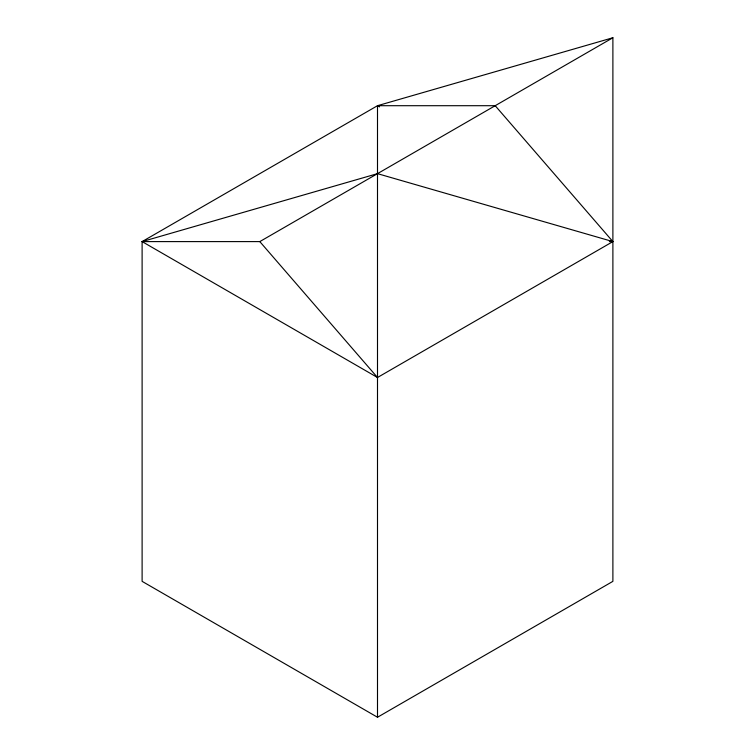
<?xml version="1.0" encoding="UTF-8"?>
<svg xmlns="http://www.w3.org/2000/svg" width="755" height="755" viewBox="0 0 755 755"><rect width="100%" height="100%" fill="white"/><g stroke="black" fill="none" stroke-linecap="round" stroke-linejoin="round"><path stroke-width="1.13" d="M142.11 241.6L377.5 105.7L612.89 37.75L612.89 581.35L377.5 717.25L142.11 581.35L142.11 241.6L377.5 173.65L612.89 241.6L377.5 377.5L142.11 241.6L259.805 241.6L612.89 37.75M377.5 717.25L377.5 105.7L495.195 105.7L612.89 241.6L609.351 241.6M377.5 105.7L379.538 106.88M610.852 240.42L612.89 241.6M259.805 241.6L377.5 377.5"/></g></svg>
